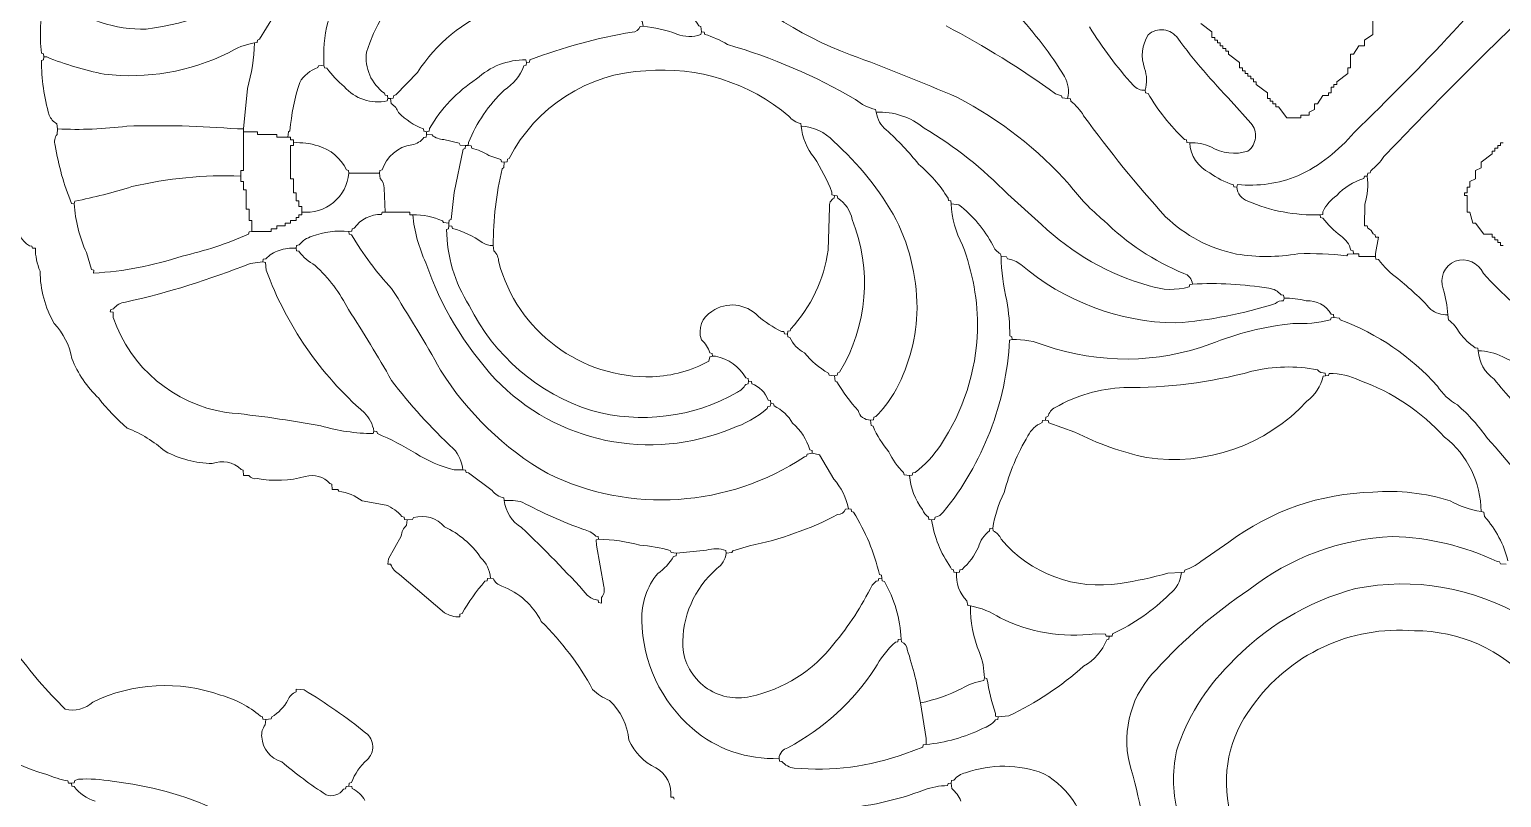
# Model space of a CAD drawing. Header units: millimetres. Extents: x 3818 to 296698, y 517 to 278183.
# Drawn here: x 112352 to 235159, y 113968 to 178097 of the extents above; entities that cross this region are included whole.
import ezdxf

# ---------------------------------------------------------------- set-up
doc = ezdxf.new("R2010")
doc.units = ezdxf.units.MM
for name, color, linetype, lineweight in [('01_MAIN_BUILDING_CLOSED', 7, 'Continuous', 13), ('02_PERIPHERAL_BUILDINGS', 7, 'Continuous', 13), ('03_POOLS_AND_WATER', 7, 'Continuous', 13), ('04_PATHS_ISLANDS_AND_BRIDGES', 7, 'Continuous', 13)]:
    doc.layers.add(name, color=color, linetype=linetype, lineweight=lineweight)

msp = doc.modelspace()

# ---------------------------------------------------------------- linework, layer by layer
at = {"layer": '01_MAIN_BUILDING_CLOSED', "linetype": 'Continuous'}
for points in [[(166145, 113830), (166094, 114011), (165856, 114005, 0.3022017), (164598, 116450, -0.173695), (162365, 118761, 0.1787015), (160744, 122086, -0.10324), (159332, 122989, 0.0770887), (155052, 128663, 0.1891223), (151761, 131621, -0.2288649), (151042, 132261), (150810, 132292), (150575, 132264), (150533, 132070), (150355, 132025, 0.0513007), (148444, 129335), (148260, 129289), (148264, 129051, -0.150035), (146988, 129397), (143230, 132582, -0.1546403), (142480, 133446), (142245, 133449), (142306, 133897), (143368, 135798, -0.1859795), (143816, 136704), (143866, 137153), (143634, 137184), (143599, 137384), (143428, 137436, 0.1262816), (142097, 138393), (140120, 138731, 0.1275341), (138158, 139547), (138068, 139688), (137616, 139699), (137589, 140135), (137418, 140196, 0.2783399), (135367, 140786, -0.118365), (131350, 140610, -0.291441), (130661, 140846), (130208, 140856), (130182, 141293), (130011, 141353, 0.2961896), (127599, 141856, -0.1147885), (123664, 142877, 0.0840522), (120513, 144818, -0.0548591), (118135, 147302, -0.1069417), (115894, 150617, 0.1470374), (114422, 153542, -0.1281678), (113238, 157915, -0.1017465), (112847, 159838), (112609, 159831), (112555, 160008), (112354, 160039, -0.2674783), (111308, 161977, 0.1834964)], [(111162, 126208, 0.0412187), (115332, 121356, 0.2552192), (117638, 121945, -0.2008053), (128300, 122513, -0.1119892), (131618, 120766), (131792, 120716), (131828, 120517), (132060, 120486), (132506, 120539), (132573, 120695, 0.131748), (133913, 122106, -0.2022932), (134605, 122799), (134606, 123032), (135262, 122957, -0.0351069), (140422, 119357, -0.4648383), (140523, 117116, 0.1223295), (139216, 115217), (139030, 115168), (139005, 114931), (139241, 114904), (139286, 114714, -0.1702769), (140344, 113723, -0.0895648)], [(190062, 113673, 0.1236152), (189295, 114723), (189236, 115162), (188993, 115142), (188931, 114969, 0.0846735), (187009, 114611, -0.0747689), (179790, 113034, -0.0596299)]]:
    msp.add_lwpolyline(points, format="xyb", dxfattribs=at)
at = {"layer": '02_PERIPHERAL_BUILDINGS', "linetype": 'Continuous'}
msp.add_lwpolyline([(210069, 178588), (210995, 177894), (210995, 177431), (211227, 177431), (211227, 177199), (211458, 177199), (211458, 176968), (211690, 176968), (211690, 176736), (211921, 176736), (211921, 176505), (212153, 176505), (212153, 176273), (212384, 176273), (212384, 176042), (213310, 175347), (213310, 174884), (213542, 174884), (213542, 174653), (213773, 174653), (213773, 174421), (214005, 174421), (214005, 174190), (214236, 174190), (214236, 173958), (214468, 173958), (214468, 173727), (214699, 173727), (214699, 173495), (215625, 172801), (215625, 172338), (215856, 172338), (215856, 172106), (216088, 172106), (216088, 171875), (216319, 171875), (216319, 171644), (216551, 171644), (217245, 170718), (218403, 170718), (218403, 170949), (219097, 170949), (219097, 171181), (219560, 171412), (219560, 171875), (219792, 171875), (220255, 172569), (220718, 172569), (220718, 172801), (220949, 172801), (220949, 173264), (221181, 173264), (221181, 173495), (221412, 173495), (221412, 173727), (222338, 174421), (222338, 174884), (222569, 174884), (222569, 176042), (222801, 176042), (223264, 176736), (223727, 176736), (223727, 177199), (224421, 177662), (224421, 178819)], dxfattribs=at)
at = {"layer": '03_POOLS_AND_WATER', "linetype": 'Continuous'}
for points in [[(176736, 170023), (176696, 170246, -0.1934539), (175712, 170852, 0.1988722), (163775, 174651, 0.2697461), (152375, 167329), (152222, 167258), (152196, 167049), (151968, 167014), (151927, 166556), (151792, 166467, 0.0590827), (151042, 160069), (151091, 159621, -0.1934527), (151501, 158677, 0.3477721), (164340, 149097, 0.1141416), (169018, 150399), (169105, 150771), (169329, 150810), (169303, 151047), (169114, 151094, 0.1311758), (168404, 152196, -0.359335), (169285, 154558, -0.374791), (173132, 154150, 0.0505845), (175082, 152887), (175284, 152866), (175339, 152685), (175579, 152662), (175610, 152893), (175810, 152929), (175862, 153100, 0.1528797), (178982, 159676), (179106, 163252, -0.3563992), (179485, 164002), (179514, 164236), (179297, 164282), (179290, 164511, 0.0490683), (177820, 167403, -0.1515958)], [(193403, 159144, 0.0509788), (193878, 155452, -0.0435345), (194137, 152506), (194309, 152442), (194329, 152199, -0.1082888), (197078, 151707, 0.1721034), (210897, 151835, -0.0712969), (217751, 153545, 0.0701146), (220891, 153842), (220942, 154026), (221181, 154051), (221151, 154284), (220955, 154324, 0.2835407), (218866, 155440, 0.056737), (217014, 155671), (216972, 155450, 0.2106433), (216300, 155218, -0.0575935), (207985, 153589, -0.1745261), (195052, 158478, 0.1176072), (193937, 158956), (193856, 159099)]]:
    msp.add_lwpolyline(points, format="xyb", close=True, dxfattribs=at)
msp.add_lwpolyline([(237079, 128978, 0.1877618), (222988, 131410, 0.1422519), (212442, 125058, 0.1196315), (208048, 117878, 0.1264792), (208236, 112403, -0.2042215), (206794, 104549, -0.1897317), (205957, 104032), (205909, 103845), (205671, 103819), (205651, 104062), (205480, 104126, -0.054251), (205854, 107986, 0.0450172), (204116, 116847, -0.2602064), (206366, 124653, -0.0627068), (214070, 131300, -0.156315), (226042, 135763, -0.1048818), (234805, 133665), (234998, 133637), (235079, 133494), (235532, 133449)], format="xyb", dxfattribs=at)
at = {"layer": '04_PATHS_ISLANDS_AND_BRIDGES', "linetype": 'Continuous'}
for points in [[(168403, 177894), (168351, 178340), (168196, 178409, 0.0713577), (165567, 181308, 0.2160346), (155539, 186094, 0.1042484), (149277, 185214, 0.2400813), (140470, 176201, 0.2770723), (141961, 172775), (142014, 172605), (142214, 172569), (142245, 172338), (142477, 172338), (142708, 172369), (142744, 172569), (142914, 172623), (144718, 174495, -0.161153), (151210, 179808, -0.1387429), (160208, 180347, -0.160995), (163309, 178846), (163479, 178792), (163542, 178356, -0.0646997), (166366, 177709, 0.1853377), (168365, 177668)], [(134606, 183449, 0.1624019), (132094, 182257, -0.1401705), (122101, 178131, -0.1762175), (114960, 180468), (114305, 180713), (114226, 180857), (113773, 180903), (113748, 180665), (113564, 180613, 0.076342), (113350, 176117), (113522, 176053), (113542, 175810), (113790, 175795, 0.0462508), (118578, 174365, 0.1458206), (128952, 176141, -0.1070768), (131134, 176968), (131363, 177002), (131390, 177210), (131546, 177277), (133291, 180135, 0.156194)], [(163542, 178356), (163479, 178792), (163309, 178846, 0.160995), (160208, 180347, 0.1387429), (151210, 179808, 0.161153), (144718, 174495), (142914, 172623), (142744, 172569), (142708, 172369), (142477, 172338), (142536, 171899, -0.1725857), (143143, 171152, 0.1060036), (145212, 169785), (145253, 169590), (145486, 169560), (145708, 169602), (145723, 169821, -0.1187597), (149653, 173958, -0.1931259), (153768, 175559), (153819, 175347), (154057, 175372), (154108, 175557, -0.0469324), (162626, 177880, 0.316106), (163308, 178328)], [(131134, 176968, 0.1070768), (128952, 176141, -0.1458206), (118578, 174365, -0.0462508), (113790, 175795), (113542, 175810), (113522, 175567), (113351, 175505, 0.0688268), (114003, 170947, 0.1648992), (114636, 170227), (114699, 169792, 0.0439132), (120488, 170021, -0.0279357), (129710, 169792), (130208, 169792), (130541, 173162, 0.063172)], [(205440, 173032, 0.1442068), (205383, 174829, -0.2307953), (205680, 177653, -0.4487129), (208143, 177356, 0.0332115), (212616, 172106), (214249, 170267, -0.4343006), (214002, 167942, -0.2160627), (210895, 168303, 0.1096519), (209144, 168634), (208912, 168666), (208877, 168866), (208706, 168919, -0.0708584), (205665, 172759), (205469, 172799)], [(133912, 169097), (133953, 169555), (134087, 169644, -0.0582314), (134895, 173670, -0.1819469), (136405, 174910), (136475, 175064), (136921, 175116), (136953, 174884), (137153, 174849, 0.056083), (138603, 173326, 0.2708965), (142197, 172124), (142245, 172338), (142477, 172338), (142536, 171899, -0.1725857), (143143, 171152, 0.1060036), (145212, 169785), (145253, 169590), (145486, 169560), (145486, 169329), (145454, 169098), (145251, 169066, -0.1983854), (144259, 168473, 0.2851011), (141775, 166362), (141580, 166321), (141551, 166088), (139005, 166088), (138979, 166325), (138790, 166371, 0.2175285), (136426, 168371, 0.0941926), (134375, 168634), (134375, 168866), (134144, 168866), (134144, 169097)], [(153819, 175347), (153768, 175559, 0.1931259), (149653, 173958, 0.1187597), (145723, 169821), (145708, 169602), (145486, 169560), (145486, 169329), (145940, 169284, 0.1890164), (146924, 168915), (148192, 168589), (148273, 168447), (148727, 168403), (148958, 168403), (148973, 168651, -0.1026974), (151964, 173036, 0.1649663), (153608, 175060), (153794, 175110)], [(182986, 171181, 0.1843041), (183830, 169710, -0.0426178), (186521, 166845, -0.079898), (188987, 164014), (189021, 163825), (189210, 163778), (189236, 163542), (189880, 163464, -0.1029879), (192723, 160086, 0.2231705), (193372, 159375), (193403, 159144), (193856, 159099), (193937, 158956, -0.1176072), (195052, 158478, 0.1745261), (207985, 153589, 0.0575935), (216300, 155218, -0.2106433), (216972, 155450), (217014, 155671), (216981, 155902), (216778, 155933, 0.1978512), (215743, 156484, 0.0557718), (209375, 156829), (209141, 156800), (209096, 156610, -0.1539841), (205771, 156697, -0.123032), (196776, 161822), (193965, 164335, 0.0653607), (186995, 169865, 0.1854811)], [(114699, 169792, 0.0439132), (120488, 170021, -0.0279357), (129710, 169792), (130208, 169792), (130208, 169560), (130208, 166319), (129977, 166319), (129977, 165856, 0.0672361), (120904, 164975, -0.0284197), (116134, 163758), (116088, 163542), (115862, 163578, -0.0590322), (114504, 168414, -0.2554379), (114659, 169333)], [(176736, 170023, 0.1515958), (177820, 167403, -0.0490683), (179290, 164511), (179297, 164282), (179514, 164236), (179747, 164206), (179785, 164009, -0.2059761), (180988, 162238, -0.2352178), (179941, 149485), (179777, 149425), (179744, 149222), (179514, 149190), (179566, 148744), (179720, 148675, 0.0532117), (181473, 146289, 0.362038), (182523, 145486), (182755, 145517), (182790, 145717), (182960, 145771, 0.0577085), (184467, 147709, 0.1167549), (186390, 154350, 0.1213089), (184663, 162209, 0.0850803), (179415, 168766, 0.2005847)], [(134375, 168634), (134375, 168403), (134144, 168403), (134144, 165625), (134375, 165625), (134375, 164468), (134606, 164468), (134606, 163773), (134838, 163773), (134838, 163310), (135069, 163310), (135069, 162847, 0.4157869), (139005, 166088), (138979, 166325), (138790, 166371, 0.2175285), (136426, 168371, 0.0941926)], [(145486, 169329), (145454, 169098), (145251, 169066, -0.1983854), (144259, 168473, 0.2851011), (141775, 166362), (141580, 166321), (141551, 166088), (141600, 165639, -0.2405763), (141933, 164849), (142014, 162847), (144097, 162847), (144097, 162616), (144329, 162616, -0.1077198), (146815, 162120), (146889, 161971), (147338, 161921), (147358, 162164), (147530, 162227), (147789, 164479), (148530, 168101), (148706, 168161), (148727, 168403), (148273, 168447), (148192, 168589), (146924, 168915, -0.1890164), (145940, 169284)], [(148727, 168403), (148706, 168161), (148530, 168101), (147789, 164479), (147530, 162227), (147358, 162164), (147338, 161921), (147338, 161690), (147578, 161667), (147634, 161487, -0.0904458), (150121, 160316, 0.1901331), (151042, 160069, -0.0590827), (151792, 166467), (151927, 166556), (151968, 167014), (151730, 167039), (151679, 167224), (150678, 167576, 0.0779536), (149245, 168192), (149196, 168378), (148958, 168403)], [(116088, 163542), (116134, 163758, 0.0284197), (120904, 164975, -0.0672361), (129977, 165856), (129977, 165394), (130208, 165394), (130208, 164699), (130440, 164699), (130440, 163079), (130671, 163079), (130671, 162153), (130903, 162153), (130903, 161227), (130670, 161197), (130629, 161003, -0.0477291), (125089, 159171, -0.067423), (117708, 157755), (117717, 157995), (117542, 158051), (117101, 159462, -0.0901141)], [(223958, 165856), (223718, 165834), (223664, 165653, 0.1279051), (221412, 164236, 0.1348872), (220261, 162877), (220245, 162657), (220023, 162616), (220055, 162384), (220255, 162349, 0.0687349), (221739, 160859, -0.1913318), (222589, 159662), (222776, 159613), (222801, 159375), (223264, 159375), (223264, 159144), (224653, 159144), (224657, 159401), (224884, 160764), (224650, 160766), (224615, 160962), (224446, 161023, 0.2387149), (223994, 161494), (223958, 161690), (223727, 161690), (223752, 163517, 0.1020634)], [(179514, 164236), (179485, 164002, 0.3563992), (179106, 163252), (178982, 159676, -0.1528797), (175862, 153100), (175810, 152929), (175610, 152893), (175579, 152662), (175605, 152425), (175794, 152379, 0.1659102), (177017, 151091, 0.0899573), (178999, 149396), (179068, 149242), (179514, 149190), (179744, 149222), (179777, 149425), (179941, 149485, 0.2352178), (180988, 162238, 0.2059761), (179785, 164009), (179747, 164206)], [(189236, 163542, 0.113272), (190188, 160095, -0.0946559), (191449, 152991, -0.1405554), (188344, 143369, -0.086147), (186236, 141106), (186047, 141071), (186001, 140882), (185764, 140856, 0.1401272), (186853, 138011, 0.2007993), (187352, 137388), (187385, 137185), (187616, 137153), (187853, 137179), (187899, 137368, 0.1942927), (188590, 137800, 0.1582901), (194117, 152148), (194329, 152199), (194309, 152442), (194137, 152506, 0.0435345), (193878, 155452, -0.0509788), (193403, 159144), (193372, 159375, -0.2231705), (192723, 160086, 0.1029879), (189880, 163464)], [(142014, 162847), (141771, 162827), (141710, 162653, 0.2414307), (139442, 161511), (139272, 161458), (139236, 161258), (139005, 161227), (139034, 160994), (139229, 160953, 0.0524411), (142568, 156457, -0.014654), (146647, 149656, 0.1221493), (155595, 141011, 0.2657432), (177014, 142413), (177169, 142480), (177226, 142646), (177662, 142708), (177639, 142948), (177458, 143003, 0.1412347), (176011, 145224, 0.1599117), (174473, 146660), (174427, 146849), (174190, 146875), (174158, 146644), (173958, 146609), (173903, 146440, -0.0927792), (170949, 144792, -0.3095928), (151215, 148901, -0.1032544), (145419, 158614, -0.0828129), (144329, 162616), (144097, 162616), (144097, 162847)], [(144329, 162616, 0.0828129), (145419, 158614, 0.1032544), (151215, 148901, 0.3095928), (170949, 144792, 0.0927792), (173903, 146440), (173958, 146609), (174158, 146644), (174190, 146875), (174164, 147112), (173975, 147158, 0.2230178), (172621, 148512), (172575, 148701), (172338, 148727), (172306, 148496), (172106, 148461, -0.1541779), (171408, 147805, -0.2003127), (159244, 146281, -0.2045679), (149036, 155054, -0.1382324), (147147, 161384), (147318, 161447), (147338, 161690), (147338, 161921), (146889, 161971), (146815, 162120, 0.1077198)], [(134606, 159838), (134639, 160069), (134841, 160101, -0.1529273), (135933, 160826, -0.117816), (139005, 161227), (139034, 160994), (139229, 160953, 0.0524411), (142568, 156457, -0.014654), (146647, 149656, 0.1221493), (155595, 141011, 0.2657432), (177014, 142413), (177169, 142480), (177226, 142646), (177662, 142708), (178260, 142584), (179450, 140561, -0.1369349), (180671, 138079), (180437, 138050, -0.3068311), (179768, 137589, -0.0692786), (172426, 134982), (171021, 134562), (170940, 134420), (170486, 134375), (170450, 134599, 0.1510887), (168841, 134629), (166319, 134375), (165878, 134432), (165811, 134588, 0.0519326), (163280, 135039, 0.0623854), (159838, 135532), (159803, 135760), (159594, 135787, 0.1482298), (158580, 136357, -0.0408947), (153460, 138644, 0.074821), (151968, 138773), (151928, 138996, -0.1927768), (150942, 139600), (148967, 141070), (148779, 141105), (148732, 141293), (148495, 141319, 0.167806), (147726, 143096, -0.0435403), (142551, 148801, 0.0195148), (138962, 154702, 0.0924202), (136178, 158401, -0.1097267), (134838, 159571), (134638, 159607)], [(147338, 161690), (147318, 161447), (147147, 161384, 0.1382324), (149036, 155054, 0.2045679), (159244, 146281, 0.2003127), (171408, 147805, 0.1541779), (172106, 148461), (172306, 148496), (172338, 148727), (172308, 148960), (172113, 149000, 0.2265024), (169586, 150805), (169329, 150810), (169105, 150771), (169018, 150399, -0.1141416), (164340, 149097, -0.3477721), (151501, 158677, 0.1934527), (151091, 159621), (151042, 160069, -0.1901331), (150121, 160316, 0.0904458), (147634, 161487), (147578, 161667)], [(131829, 158681), (131863, 158909), (132071, 158936, -0.1246684), (133173, 159650, -0.104427), (134606, 159838), (134638, 159607), (134838, 159571, 0.1097267), (136178, 158401, -0.0924202), (138962, 154702, -0.0195148), (142551, 148801, 0.0435403), (147726, 143096, -0.167806), (148495, 141319), (147790, 141335, -0.0774017), (144560, 142708, 0.0412288), (141375, 144349), (141326, 144535), (141088, 144560, 0.1533822), (140302, 146089, -0.1263983), (132100, 158009), (132043, 158632)], [(141088, 144560), (141037, 144349, -0.0681025), (136671, 145004, 0.0200239), (128763, 146125, -0.278499), (119341, 154045), (119323, 154485), (119097, 154514), (119144, 154727), (119351, 154758, -0.2069573), (120363, 155331, 0.0411576), (130775, 158568), (131829, 158681), (132043, 158632), (132100, 158009, 0.1263983), (140302, 146089, -0.1533822)], [(230671, 154282, 0.0642575), (230280, 156435, -0.3896706), (231284, 158761, -0.3867355), (233650, 157724, 0.0570844), (238794, 153146, -0.3955021), (238990, 150362, -0.2116973), (235265, 150774, 0.0988634), (233218, 151273), (233178, 151496), (232963, 151517, -0.0686012), (231671, 152736, 0.1072098), (230733, 153846)], [(169329, 150810), (169303, 151047), (169114, 151094, 0.1311758), (168404, 152196, -0.359335), (169285, 154558, -0.374791), (173132, 154150, 0.0505845), (175082, 152887), (175284, 152866), (175339, 152685), (175579, 152662), (175605, 152425), (175794, 152379, 0.1659102), (177017, 151091, 0.0899573), (178999, 149396), (179068, 149242), (179514, 149190), (179566, 148744), (179720, 148675, 0.0532117), (181473, 146289, 0.362038), (182523, 145486), (182574, 145038), (182725, 144966, 0.0726877), (184044, 142841, 0.0881364), (185279, 141093), (185330, 140921), (185764, 140856, 0.1401272), (186853, 138011, 0.2007993), (187352, 137388), (187385, 137185), (187616, 137153, 0.1159354), (189195, 133193), (189265, 133043), (189433, 132987), (189468, 132786), (189699, 132755, 0.224512), (190558, 130400), (190633, 130017), (190856, 129977, 0.0993452), (191600, 126091, -0.0904208), (192014, 123958), (191968, 123741, 0.102712), (190129, 123065, -0.0643765), (186690, 121875, 0.0356613), (185582, 126320, 0.2995596), (185099, 126966), (185069, 127199, 0.1188533), (183673, 132018), (183479, 132058), (183449, 132292), (183428, 132533), (183252, 132593, 0.0831548), (181098, 137784), (180935, 137844), (180902, 138047), (180671, 138079, 0.1369349), (179450, 140561), (178260, 142584), (177662, 142708), (177639, 142948), (177458, 143003, 0.1412347), (176011, 145224, 0.1599117), (174473, 146660), (174427, 146849), (174190, 146875), (174164, 147112), (173975, 147158, 0.2230178), (172621, 148512), (172575, 148701), (172338, 148727), (172308, 148960), (172113, 149000, 0.2265024), (169586, 150805)], [(220486, 149190), (220446, 149412, -0.2326007), (219801, 149671, 0.1103405), (214335, 149554, -0.0677713), (203656, 148196, 0.119132), (197913, 146531, 0.2208738), (197322, 145769), (197133, 145723), (197106, 145486), (197341, 145458), (197385, 145266), (199574, 144481, 0.0655477), (205545, 142350, 0.2473643), (218924, 147049, 0.1752701), (220265, 149148)], [(233449, 137847, 0.2306396), (230410, 144068, 0.1207609), (223331, 148794, 0.1074171), (220790, 149379), (220729, 149209), (220486, 149190), (220265, 149148, -0.1752701), (218924, 147049, -0.2473643), (205545, 142350, -0.0655477), (199574, 144481), (197385, 145266), (197341, 145458), (197106, 145486), (196870, 145460), (196823, 145271, 0.1834552), (195653, 144162, 0.0702197), (193660, 139442, 0.0709173), (192708, 136458), (192739, 136227, -0.2149451), (193404, 135532, 0.2622175), (203338, 131847, 0.0343868), (207328, 132710), (208449, 132755), (208687, 132780), (208736, 132966, 0.0993525), (210081, 133669), (212396, 135289, -0.1555988), (224421, 139468, -0.0977962), (230865, 138735, 0.0908961)], [(151968, 138773, 0.2375639), (153406, 136508, -0.0204247), (158887, 130878, 0.1558187), (159788, 130450), (159837, 130260), (160069, 130208), (160084, 130677, 0.2626009), (160264, 131587), (159647, 135031), (159627, 135482), (159838, 135532), (159803, 135760), (159594, 135787, 0.1482298), (158580, 136357, -0.0408947), (153460, 138644, 0.074821)], [(180671, 138079), (180437, 138050, -0.3068311), (179768, 137589, -0.0692786), (172426, 134982), (171021, 134562), (170940, 134420), (170486, 134375, -0.2110525), (169692, 133086, 0.2245538), (166854, 126574, 0.4584718), (172499, 122409, 0.1786001), (179456, 126794, 0.0595329), (182646, 131702), (182983, 132036), (183167, 132075), (183213, 132265), (183449, 132292), (183428, 132533), (183252, 132593, 0.0831548), (181098, 137784), (180935, 137844), (180902, 138047)], [(150810, 132292, 0.1802709), (149990, 134018, 0.1361202), (146982, 136566, 0.3010642), (144400, 137338), (144319, 137197), (143866, 137153), (143816, 136704, 0.1859795), (143368, 135798), (142306, 133897), (142245, 133449), (142480, 133446, 0.1546403), (143230, 132582), (146988, 129397, 0.150035), (148264, 129051), (148260, 129289), (148444, 129335, -0.0513007), (150355, 132025), (150533, 132070), (150575, 132264)], [(192708, 136458), (192477, 136427), (192442, 136226, 0.1677185), (191517, 134872, -0.1027547), (190155, 133021), (189976, 132976), (189934, 132782), (189699, 132755, 0.224512), (190558, 130400), (190633, 130017), (190856, 129977, -0.0966116), (193328, 128976, 0.1509045), (201260, 127647), (202124, 127622), (202188, 127450), (202431, 127431), (202668, 127456), (202715, 127644, 0.0895254), (207464, 130962, 0.2147305), (208449, 132755), (207328, 132710, -0.0343868), (203338, 131847, -0.2622175), (193404, 135532, 0.2149451), (192739, 136227)], [(170486, 134375), (170450, 134599, 0.1510887), (168841, 134629), (166319, 134375), (166290, 134142), (166094, 134102, -0.1097994), (164777, 132677, 0.1896587), (163452, 128763, 0.2151964), (167652, 119735, 0.19274), (174884, 117245, -0.3254682), (175624, 118127, 0.1254349), (182887, 124752, -0.0855832), (184599, 126948), (184786, 126984), (184833, 127173), (185069, 127199, 0.1188533), (183673, 132018), (183479, 132058), (183449, 132292), (183213, 132265), (183167, 132075), (182983, 132036), (182646, 131702, -0.0595329), (179456, 126794, -0.1786001), (172499, 122409, -0.4584718), (166854, 126574, -0.2245538), (169692, 133086, 0.2110525)], [(190856, 129977, 0.0993452), (191600, 126091, -0.0904208), (192014, 123958), (192230, 123912, 0.0434787), (192950, 120994), (192955, 120764), (193171, 120718), (194048, 120784, 0.0718538), (200297, 124934, 0.1718307), (202219, 127144), (202405, 127193), (202431, 127431), (202188, 127450), (202124, 127622), (201260, 127647, -0.1509045), (193328, 128976, 0.0966116)], [(174884, 117245, -0.3254682), (175624, 118127, 0.1254349), (182887, 124752, -0.0855832), (184599, 126948), (184786, 126984), (184833, 127173), (185069, 127199), (185099, 126966, -0.2995596), (185582, 126320, -0.0356613), (186690, 121875), (187148, 118896), (187153, 118403), (186919, 118374), (186876, 118181), (185381, 117628, -0.1115385), (176156, 116433, -0.1985113), (175121, 116984), (174917, 117015)], [(139005, 114931), (139030, 115168), (139216, 115217, -0.1223295), (140523, 117116, 0.4648383), (140422, 119357, 0.0351069), (135262, 122957), (134606, 123032), (134605, 122799, 0.2022932), (133913, 122106, -0.131748), (132573, 120695), (132506, 120539), (132060, 120486), (132018, 120030, 0.198821), (131732, 119022, 0.3161244), (133394, 116959, 0.0322146), (137104, 114201, 0.3419178), (138547, 114666), (138727, 114710), (138769, 114903)], [(192014, 123958), (191968, 123741, 0.102712), (190129, 123065, -0.0643765), (186690, 121875), (187148, 118896), (187153, 118403, 0.0924532), (191846, 119729, 0.1523208), (192936, 120454), (193139, 120487), (193171, 120718), (192955, 120764), (192950, 120994, -0.0434787), (192230, 123912)]]:
    msp.add_lwpolyline(points, format="xyb", close=True, dxfattribs=at)
for points in [[(149277, 185214, 0.2400813), (140470, 176201, 0.2770723), (141961, 172775), (142014, 172605), (142214, 172569), (142245, 172338), (142197, 172124, -0.2708965), (138603, 173326, -0.056083), (137153, 174849), (136953, 174884), (136921, 175116, -0.1535503), (138617, 181985, -0.1215355)], [(169153, 183737, 0.1139359), (180839, 175978, -0.0146767), (189775, 172414, -0.0926657), (199131, 165104, 0.0574004), (201968, 162153, 0.0992613), (208653, 157728, -0.3118087), (209375, 156829), (209141, 156800), (209096, 156610, -0.1539841), (205771, 156697, -0.123032), (196776, 161822), (193965, 164335, 0.0653607), (186995, 169865, 0.1854811), (182986, 171181), (182945, 171402, -0.1060122), (181266, 172239, 0.0620966), (170587, 176837, 0.0677676), (168690, 177682), (168640, 177868), (168403, 177894), (168351, 178340)], [(238643, 137948, 0.0444532), (233986, 143939, 0.0633568), (231471, 146749, -0.1177205), (229802, 148320, 0.122291), (221703, 153852), (221629, 154001), (221181, 154051), (221151, 154284), (220955, 154324, 0.2835407), (218866, 155440, 0.056737), (217014, 155671), (216981, 155902), (216778, 155933, 0.1978512), (215743, 156484, 0.0557718), (209375, 156829, 0.3118087), (208653, 157728, -0.0992613), (201968, 162153, -0.0574004), (199131, 165104, 0.0926657), (189775, 172414, 0.0146767), (180839, 175978, -0.1139359), (169153, 183737, 0.0634461)], [(200785, 178304, 0.0462657), (204442, 173427, 0.2399862), (205440, 173032, 0.1442068), (205383, 174829, -0.2307953), (205680, 177653, -0.4487129), (208143, 177356, 0.0332115), (212616, 172106), (214249, 170267, -0.4343006), (214002, 167942, -0.2160627), (210895, 168303, 0.1096519), (209144, 168634, 0.2803792), (210812, 166136, 0.0948265), (212784, 165134), (212839, 164953), (213079, 164931), (213130, 165142, 0.1187819), (218164, 165864, 0.1091752), (222859, 169502, 0.0122608), (231134, 177894, -0.019165), (236153, 183060, 0.158704)], [(236153, 183060, 0.019165), (231134, 177894, -0.0122608), (222859, 169502, -0.1091752), (218164, 165864, -0.1187819), (213130, 165142), (213079, 164931, 0.2887445), (213986, 163754, 0.1088232), (220023, 162616), (220245, 162657), (220261, 162877, -0.1348872), (221412, 164236, -0.1279051), (223664, 165653), (223718, 165834), (223958, 165856), (223990, 166088), (224190, 166123), (224243, 166294, 0.0706357), (225347, 167477, -0.0097756), (235822, 178067, -0.0484622), (240538, 182841, -0.111208)], [(133291, 180135), (131546, 177277), (131390, 177210), (131363, 177002), (131134, 176968, -0.063172), (130541, 173162), (130208, 169792), (130208, 169560), (131366, 169560), (131366, 169329), (132986, 169329), (132986, 169097), (133912, 169097), (133953, 169555), (134087, 169644, -0.0582314), (134895, 173670, -0.1819469), (136405, 174910), (136475, 175064), (136921, 175116, -0.1535503), (138617, 181985, -0.1215355)], [(235696, 133727, 0.1203829), (233748, 137424), (233672, 137808), (233449, 137847, -0.0908961), (230865, 138735, 0.0977962), (224421, 139468, 0.1555988), (212396, 135289), (210081, 133669, -0.0993525), (208736, 132966), (208687, 132780), (208449, 132755, -0.2147305), (207464, 130962, -0.0895254), (202715, 127644), (202668, 127456), (202431, 127431), (202405, 127193), (202219, 127144, -0.1718307), (200297, 124934, -0.0718538), (194048, 120784), (193171, 120718), (193139, 120487), (192936, 120454, -0.1523208), (191846, 119729, -0.0924532), (187153, 118403), (186919, 118374), (186876, 118181), (185381, 117628, -0.1115385), (176156, 116433, -0.1985113), (175121, 116984), (174917, 117015), (174884, 117245, -0.19274), (167652, 119735, -0.2151964), (163452, 128763, -0.1896587), (164777, 132677, 0.1097994), (166094, 134102), (166290, 134142), (166319, 134375), (165878, 134432), (165811, 134588, 0.0519326), (163280, 135039, 0.0623854), (159838, 135532), (159627, 135482), (159647, 135031), (160264, 131587, -0.2626009), (160084, 130677), (160069, 130208), (159837, 130260), (159788, 130450, -0.1558187), (158887, 130878, 0.0204247), (153406, 136508, -0.2375639), (151968, 138773), (151928, 138996, -0.1927768), (150942, 139600), (148967, 141070), (148779, 141105), (148732, 141293), (148495, 141319), (147790, 141335, -0.0774017), (144560, 142708, 0.0412288), (141375, 144349), (141326, 144535), (141088, 144560), (141037, 144349, -0.0681025), (136671, 145004, 0.0200239), (128763, 146125, -0.278499), (119341, 154045), (119323, 154485), (119097, 154514), (119144, 154727), (119351, 154758, -0.2069573), (120363, 155331, 0.0411576), (130775, 158568), (131829, 158681), (131863, 158909), (132071, 158936, -0.1246684), (133173, 159650, -0.104427), (134606, 159838), (134639, 160069), (134841, 160101, -0.1529273), (135933, 160826, -0.117816), (139005, 161227), (139236, 161258), (139272, 161458), (139442, 161511, -0.2414307), (141710, 162653), (141771, 162827), (142014, 162847), (141933, 164849, 0.2405763), (141600, 165639), (141551, 166088), (139005, 166088, -0.4157869), (135069, 162847), (135069, 162616), (134838, 162616), (134838, 162384), (134606, 162384), (134606, 162153), (134144, 162153), (134144, 161921), (133681, 161921), (133681, 161690), (132986, 161690), (132986, 161458), (132523, 161458), (132523, 161227), (130903, 161227), (130670, 161197), (130629, 161003, -0.0477291), (125089, 159171, -0.067423), (117708, 157755), (117717, 157995), (117542, 158051), (117101, 159462, -0.0901141), (116088, 163542), (115862, 163578, -0.0590322), (114504, 168414, -0.2554379), (114659, 169333), (114699, 169792), (114636, 170227, -0.1648992), (114003, 170947, -0.0688268), (113351, 175505), (113522, 175567), (113542, 175810), (113522, 176053), (113350, 176117, -0.076342), (113564, 180613)], [(188830, 178387, -0.0332133), (197961, 172733), (198438, 172539), (198510, 172388), (198958, 172338, 0.1891652), (198702, 174166, 0.0512828), (194692, 179415, 0.0299156)], [(194692, 179415, -0.0512828), (198702, 174166, -0.1891652), (198958, 172338), (199190, 172306), (199225, 172106, -0.0970186), (200294, 170896, 0.0281521), (207134, 162458, 0.1415318), (213048, 159345, 0.0835366), (218177, 159369, -0.0348017), (222254, 159206), (222343, 159336), (222801, 159375), (222776, 159613), (222589, 159662, 0.1913318), (221739, 160859, -0.0687349), (220255, 162349), (220055, 162384), (220023, 162616, -0.1088232), (213986, 163754, -0.2887445), (213079, 164931), (212839, 164953), (212784, 165134, -0.0948265), (210812, 166136, -0.2803792), (209144, 168634), (208912, 168666), (208877, 168866), (208706, 168919, -0.0708584), (205665, 172759), (205469, 172799), (205440, 173032, -0.2399862), (204442, 173427, -0.0462657), (200785, 178304)], [(163308, 178328, -0.316106), (162626, 177880, 0.0469324), (154108, 175557), (154057, 175372), (153819, 175347), (153794, 175110), (153608, 175060, -0.1649663), (151964, 173036, 0.1026974), (148973, 168651), (148958, 168403), (149196, 168378), (149245, 168192, -0.0779536), (150678, 167576), (151679, 167224), (151730, 167039), (151968, 167014), (152196, 167049), (152222, 167258), (152375, 167329, -0.2697461), (163775, 174651, -0.1988722), (175712, 170852, 0.1934539), (176696, 170246), (176736, 170023, -0.2005847), (179415, 168766, -0.0850803), (184663, 162209, -0.1213089), (186390, 154350, -0.1167549), (184467, 147709, -0.0577085), (182960, 145771), (182790, 145717), (182755, 145517), (182523, 145486), (182574, 145038), (182725, 144966, 0.0726877), (184044, 142841, 0.0881364), (185279, 141093), (185330, 140921), (185764, 140856), (186001, 140882), (186047, 141071), (186236, 141106, 0.086147), (188344, 143369, 0.1405554), (191449, 152991, 0.0946559), (190188, 160095, -0.113272), (189236, 163542), (189210, 163778), (189021, 163825), (188987, 164014, 0.079898), (186521, 166845, 0.0426178), (183830, 169710, -0.1843041), (182986, 171181), (182945, 171402, -0.1060122), (181266, 172239, 0.0620966), (170587, 176837, 0.0677676), (168690, 177682), (168640, 177868), (168403, 177894), (168365, 177668, -0.1853377), (166366, 177709, 0.0646997), (163542, 178356)], [(188830, 178387, -0.0332133), (197961, 172733), (198438, 172539), (198510, 172388), (198958, 172338), (199190, 172306), (199225, 172106, -0.0970186), (200294, 170896, 0.0281521), (207134, 162458, 0.1415318), (213048, 159345, 0.0835366), (218177, 159369, -0.0348017), (222254, 159206), (222343, 159336), (222801, 159375), (223264, 159375), (223264, 159144), (224653, 159144), (224684, 158912), (224884, 158877, 0.0741252), (226505, 157292, -0.0380432), (229259, 154723, 0.1915107), (230671, 154282), (230733, 153846, -0.1072098), (231671, 152736, 0.0686012), (232963, 151517), (233178, 151496), (233218, 151273, 0.2346582), (234545, 148897, 0.0319557), (237839, 145274)], [(235822, 178067, 0.0097756), (225347, 167477, -0.0706357), (224243, 166294), (224190, 166123), (223990, 166088), (223958, 165856, -0.1020634), (223752, 163517), (223727, 161690), (223958, 161690), (223994, 161494, -0.2387149), (224446, 161023), (224615, 160962), (224650, 160766), (224884, 160764), (224657, 159401), (224653, 159144), (224684, 158912), (224884, 158877, 0.0741252), (226505, 157292, -0.0380432), (229259, 154723, 0.1915107), (230671, 154282, 0.0642575), (230280, 156435, -0.3896706), (231284, 158761, -0.3867355), (233650, 157724, 0.0570844), (238794, 153146, -0.3955021)], [(111308, 161977, 0.2674783), (112354, 160039), (112555, 160008), (112609, 159831), (112847, 159838, 0.1017465), (113238, 157915, 0.1281678), (114422, 153542, -0.1470374), (115894, 150617, 0.1069417), (118135, 147302, 0.0548591), (120513, 144818, -0.0840522), (123664, 142877, 0.1147885), (127599, 141856, -0.2961896), (130011, 141353), (130182, 141293), (130208, 140856), (130661, 140846, 0.291441), (131350, 140610, 0.118365), (135367, 140786, -0.2783399), (137418, 140196), (137589, 140135), (137616, 139699), (138068, 139688), (138158, 139547, -0.1275341), (140120, 138731), (142097, 138393, -0.1262816), (143428, 137436), (143599, 137384), (143634, 137184), (143866, 137153), (144319, 137197), (144400, 137338, -0.3010642), (146982, 136566, -0.1361202), (149990, 134018, -0.1802709), (150810, 132292), (151042, 132261, 0.2288649), (151761, 131621, -0.1891223), (155052, 128663, -0.0770887), (159332, 122989, 0.10324), (160744, 122086, -0.1787015), (162365, 118761, 0.173695), (164598, 116450, -0.3022017), (165856, 114005), (166094, 114011), (166145, 113830)], [(238643, 137948, 0.0444532), (233986, 143939, 0.0633568), (231471, 146749, -0.1177205), (229802, 148320, 0.122291), (221703, 153852), (221629, 154001), (221181, 154051), (220942, 154026), (220891, 153842, -0.0701146), (217751, 153545, 0.0712969), (210897, 151835, -0.1721034), (197078, 151707, 0.1082888), (194329, 152199), (194117, 152148, -0.1582901), (188590, 137800, -0.1942927), (187899, 137368), (187853, 137179), (187616, 137153, 0.1159354), (189195, 133193), (189265, 133043), (189433, 132987), (189468, 132786), (189699, 132755), (189934, 132782), (189976, 132976), (190155, 133021, 0.1027547), (191517, 134872, -0.1677185), (192442, 136226), (192477, 136427), (192708, 136458, -0.0709173), (193660, 139442, -0.0702197), (195653, 144162, -0.1834552), (196823, 145271), (196870, 145460), (197106, 145486), (197133, 145723), (197322, 145769, -0.2208738), (197913, 146531, -0.119132), (203656, 148196, 0.0677713), (214335, 149554, -0.1103405), (219801, 149671, 0.2326007), (220446, 149412), (220486, 149190), (220729, 149209), (220790, 149379, -0.1074171), (223331, 148794, -0.1207609), (230410, 144068, -0.2306396), (233449, 137847), (233672, 137808), (233748, 137424, -0.1203829), (235696, 133727)], [(235265, 150774, 0.0988634), (233218, 151273, 0.2346582), (234545, 148897, 0.0319557), (237839, 145274)], [(205854, 107986, 0.0450172), (204116, 116847, -0.2602064), (206366, 124653, -0.0627068), (214070, 131300, -0.156315), (226042, 135763, -0.1048818), (234805, 133665), (234998, 133637), (235079, 133494), (235532, 133449)], [(237079, 128978, 0.1877618), (222988, 131410, 0.1422519), (212442, 125058, 0.1196315), (208048, 117878, 0.1264792), (208236, 112403, -0.2042215)], [(239236, 86459, -0.1559041), (225910, 83086, -0.067667), (215435, 85778), (215227, 85794), (215171, 85973), (214931, 85995), (214871, 86434), (214709, 86495), (214158, 87306, -0.1699267), (208594, 95399, -0.0397554), (208409, 99809), (208237, 99873), (208218, 100116), (208247, 100349), (208442, 100390, -0.0322752), (211319, 104653, 0.2299804), (212520, 112751, -0.2282317), (214329, 121551, -0.2663691), (227893, 127893, -0.2139281), (237665, 123545, -0.1454009)], [(212520, 112751, -0.2282317), (214329, 121551, -0.2663691), (227893, 127893, -0.2139281), (237665, 123545, -0.1454009)], [(140344, 113723, 0.1702769), (139286, 114714), (139241, 114904), (139005, 114931), (138769, 114903), (138727, 114710), (138547, 114666, -0.3419178), (137104, 114201, -0.0322146), (133394, 116959, -0.3161244), (131732, 119022, -0.198821), (132018, 120030), (132060, 120486), (131828, 120517), (131792, 120716), (131618, 120766, 0.1119892), (128300, 122513, 0.2008053), (117638, 121945, -0.2552192), (115332, 121356, -0.0412187), (111162, 126208, -0.0547759)], [(117837, 113671, -0.1677137), (116088, 114895), (115888, 114931), (115856, 115162), (115616, 115184), (115560, 115364, -0.0560873), (113802, 115886, -0.1902314), (105314, 122212, -0.0517281)], [(105314, 122212, 0.1902314), (113802, 115886, 0.0560873), (115560, 115364), (115616, 115184), (115856, 115162), (116091, 115190), (116135, 115381), (116446, 115507, -0.0543817), (119260, 115325, -0.1640386), (135590, 107812, -0.0888877)], [(135590, 107812, 0.1640386), (119260, 115325, 0.0543817), (116446, 115507), (116135, 115381), (116091, 115190), (115856, 115162), (115888, 114931), (116088, 114895, 0.1677137), (117837, 113671)], [(179790, 113034, 0.0747689), (187009, 114611, -0.0846735), (188931, 114969), (188993, 115142), (189236, 115162), (189268, 115393), (189471, 115425, -0.1902947), (190452, 116029, -0.1809224), (196983, 115964, -0.2567787), (200676, 109935, -0.1680022)], [(200676, 109935, 0.2567787), (196983, 115964, 0.1809224), (190452, 116029, 0.1902947), (189471, 115425), (189268, 115393), (189236, 115162), (189295, 114723, -0.1236152), (190062, 113673, 0.0187493)]]:
    msp.add_lwpolyline(points, format="xyb", dxfattribs=at)
for points in [[(224421, 178819), (224421, 177662), (223727, 177199), (223727, 176736), (223264, 176736), (222801, 176042), (222569, 176042), (222569, 174884), (222338, 174884), (222338, 174421), (221412, 173727), (221412, 173495), (221181, 173495), (221181, 173264), (220949, 173264), (220949, 172801), (220718, 172801), (220718, 172569), (220255, 172569), (219792, 171875), (219560, 171875), (219560, 171412), (219097, 171181), (219097, 170949), (218403, 170949), (218403, 170718), (217245, 170718), (216551, 171644), (216319, 171644), (216319, 171875), (216088, 171875), (216088, 172106), (215856, 172106), (215856, 172338), (215625, 172338), (215625, 172801), (214699, 173495), (214699, 173727), (214468, 173727), (214468, 173958), (214236, 173958), (214236, 174190), (214005, 174190), (214005, 174421), (213773, 174421), (213773, 174653), (213542, 174653), (213542, 174884), (213310, 174884), (213310, 175347), (212384, 176042), (212384, 176273), (212153, 176273), (212153, 176505), (211921, 176505), (211921, 176736), (211690, 176736), (211690, 176968), (211458, 176968), (211458, 177199), (211227, 177199), (211227, 177431), (210995, 177431), (210995, 177894), (210069, 178588)], [(235301, 168634), (235069, 168634), (235069, 168403), (234838, 168403), (234838, 168171), (234606, 168171), (234606, 167940), (234375, 167940), (234375, 167708), (233449, 167014), (233449, 166551), (232986, 166319), (232986, 165625), (232523, 165394), (232523, 164931), (232292, 164931), (232292, 164468), (232060, 164468), (232060, 164236), (232292, 164236), (232292, 162847), (232523, 162847), (232755, 161921), (232986, 161921), (233681, 160995), (234375, 160995), (234375, 160764), (234606, 160764), (234606, 160532), (234838, 160532), (234838, 160301), (235069, 160301), (235069, 160069), (235301, 160069)]]:
    msp.add_lwpolyline(points, dxfattribs=at)
msp.add_lwpolyline([(130208, 169560), (130208, 166319), (129977, 166319), (129977, 165856), (129977, 165394), (130208, 165394), (130208, 164699), (130440, 164699), (130440, 163079), (130671, 163079), (130671, 162153), (130903, 162153), (130903, 161227), (132523, 161227), (132523, 161458), (132986, 161458), (132986, 161690), (133681, 161690), (133681, 161921), (134144, 161921), (134144, 162153), (134606, 162153), (134606, 162384), (134838, 162384), (134838, 162616), (135069, 162616), (135069, 162847), (135069, 163310), (134838, 163310), (134838, 163773), (134606, 163773), (134606, 164468), (134375, 164468), (134375, 165625), (134144, 165625), (134144, 168403), (134375, 168403), (134375, 168634), (134375, 168866), (134144, 168866), (134144, 169097), (133912, 169097), (132986, 169097), (132986, 169329), (131366, 169329), (131366, 169560)], close=True, dxfattribs=at)

doc.saveas('drawing.dxf')
